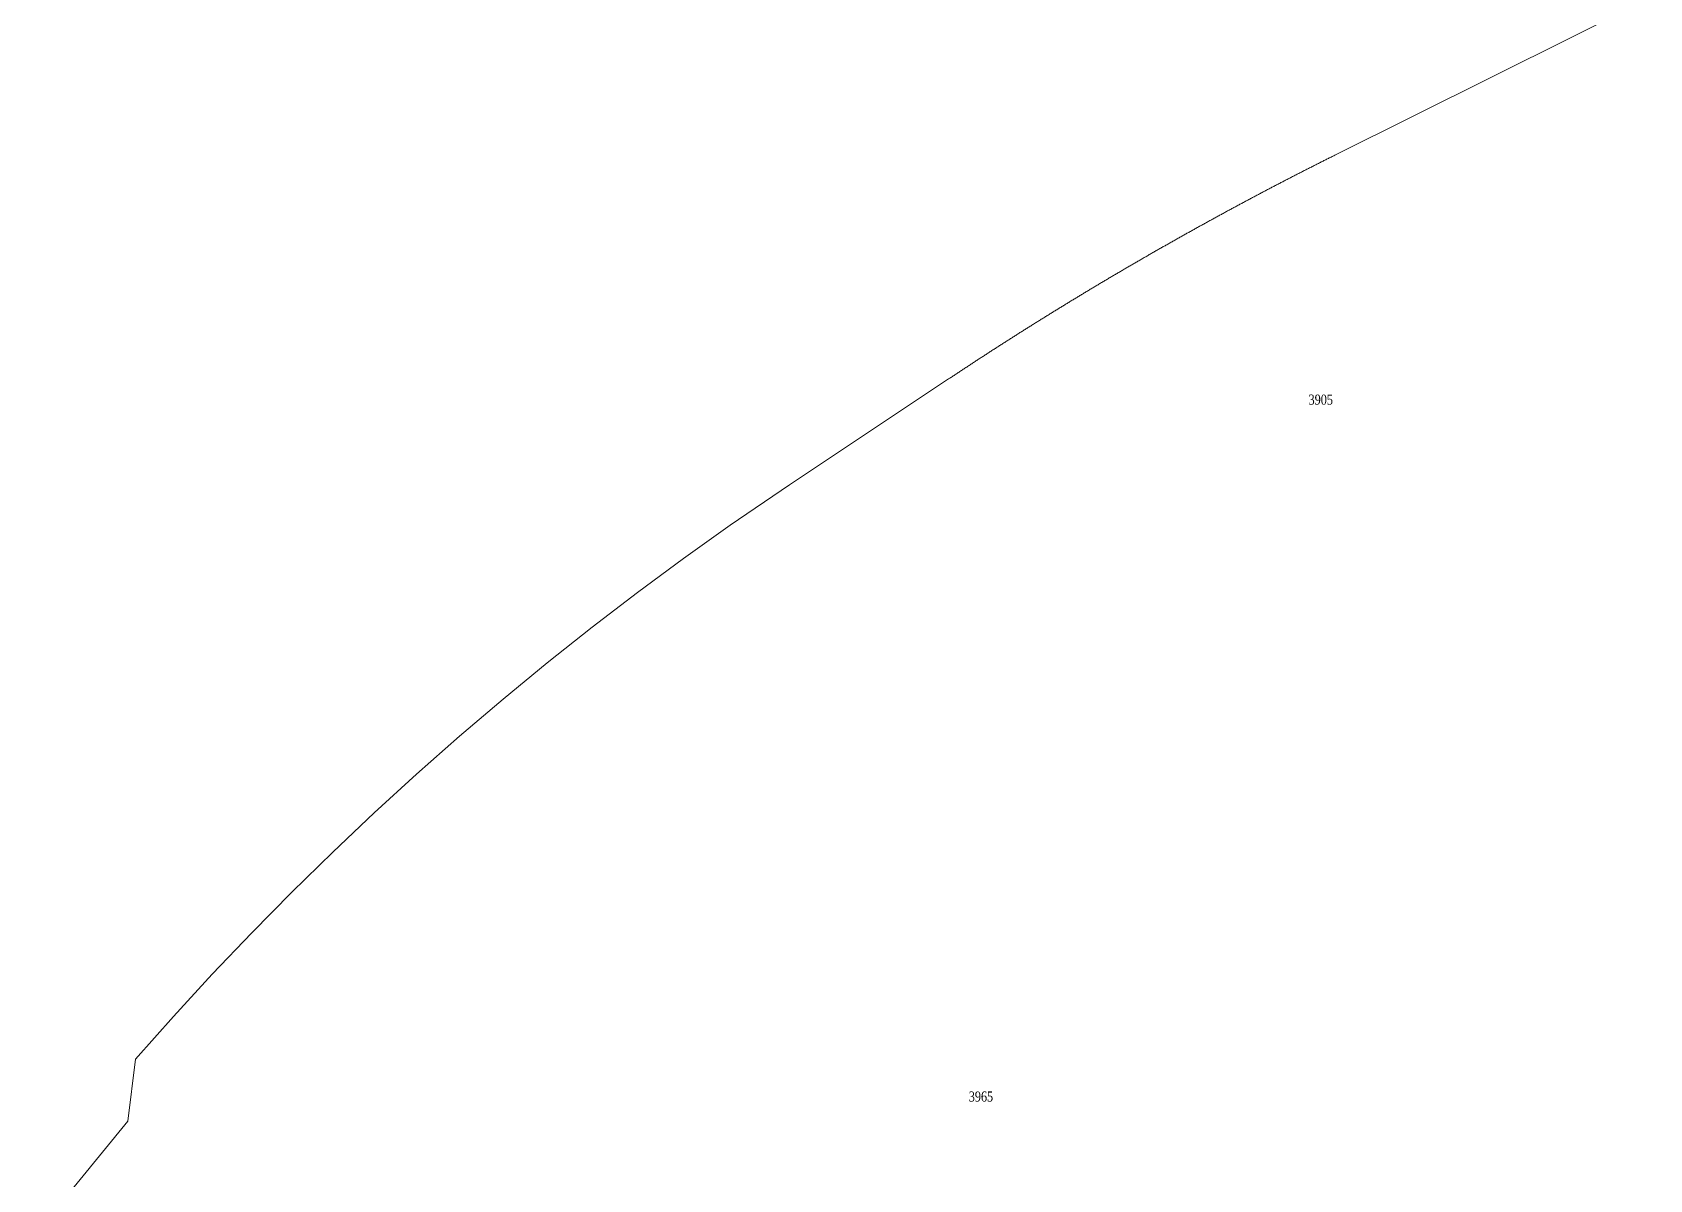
# Model space of a CAD drawing. Header units: feet. Extents: x 2819410 to 2831754, y 974571 to 993150.
# Drawn here: x 2827725 to 2828528, y 990728 to 991298 of the extents above; entities that cross this region are included whole.
import ezdxf
from ezdxf.enums import TextEntityAlignment as Align

# ---------------------------------------------------------------- set-up
doc = ezdxf.new("R2010")
doc.units = ezdxf.units.FT
doc.header["$LTSCALE"] = 0.015
doc.header["$MEASUREMENT"] = 0
doc.layers.add('ADDRESSES', color=7, linetype='Continuous')
doc.layers.add('Dakota County Parcels', color=7, linetype='Continuous', lineweight=5)
doc.styles.add('SIMPLEX', font='times.ttf', dxfattribs={"width": 0.8})

# ---------------------------------------------------------------- blocks, each defined once
blk = doc.blocks.new('ACMAP_ANN_TEMPLATE_AddressEagan')
at = {"layer": 'ADDRESSES', "style": 'SIMPLEX', "width": 0.8}
blk.add_attdef('ADDRESS', text='', height=5, dxfattribs=at).set_placement((0, 0), align=Align.CENTER)

msp = doc.modelspace()

# ---------------------------------------------------------------- linework, layer by layer
at = {"layer": 'Dakota County Parcels', "lineweight": 5}
for p, q in [((2828528.24, 991314.68), (2828372.3, 991236.96)), ((2828366.05, 991233.83), (2828365.6, 991233.6)), ((2828366.49, 991234.05), (2828366.05, 991233.83)), ((2828366.94, 991234.28), (2828366.49, 991234.05)), ((2828367.39, 991234.5), (2828366.94, 991234.28)), ((2828367.83, 991234.73), (2828367.39, 991234.5)), ((2828368.28, 991234.95), (2828367.83, 991234.73)), ((2828368.73, 991235.17), (2828368.28, 991234.95)), ((2828369.17, 991235.4), (2828368.73, 991235.17)), ((2828369.62, 991235.62), (2828369.17, 991235.4)), ((2828370.07, 991235.84), (2828369.62, 991235.62)), ((2828370.51, 991236.07), (2828370.07, 991235.84)), ((2828370.96, 991236.29), (2828370.51, 991236.07)), ((2828371.41, 991236.52), (2828370.96, 991236.29)), ((2828371.86, 991236.74), (2828371.41, 991236.52)), ((2828372.3, 991236.96), (2828371.86, 991236.74)), ((2828350.45, 991225.88), (2828350.01, 991225.65)), ((2828350.9, 991226.11), (2828350.45, 991225.88)), ((2828351.34, 991226.34), (2828350.9, 991226.11)), ((2828351.79, 991226.57), (2828351.34, 991226.34)), ((2828352.23, 991226.8), (2828351.79, 991226.57)), ((2828352.68, 991227.03), (2828352.23, 991226.8)), ((2828353.12, 991227.26), (2828352.68, 991227.03)), ((2828353.57, 991227.48), (2828353.12, 991227.26)), ((2828354.01, 991227.71), (2828353.57, 991227.48)), ((2828354.46, 991227.94), (2828354.01, 991227.71)), ((2828354.9, 991228.17), (2828354.46, 991227.94)), ((2828355.35, 991228.4), (2828354.9, 991228.17)), ((2828355.79, 991228.62), (2828355.35, 991228.4)), ((2828356.24, 991228.85), (2828355.79, 991228.62)), ((2828356.68, 991229.08), (2828356.24, 991228.85)), ((2828357.13, 991229.31), (2828356.68, 991229.08)), ((2828357.57, 991229.53), (2828357.13, 991229.31)), ((2828358.02, 991229.76), (2828357.57, 991229.53)), ((2828358.46, 991229.99), (2828358.02, 991229.76)), ((2828358.91, 991230.21), (2828358.46, 991229.99)), ((2828359.35, 991230.44), (2828358.91, 991230.21)), ((2828359.8, 991230.67), (2828359.35, 991230.44)), ((2828360.25, 991230.89), (2828359.8, 991230.67)), ((2828360.69, 991231.12), (2828360.25, 991230.89)), ((2828361.14, 991231.35), (2828360.69, 991231.12)), ((2828361.58, 991231.57), (2828361.14, 991231.35)), ((2828362.03, 991231.8), (2828361.58, 991231.57)), ((2828362.48, 991232.02), (2828362.03, 991231.8)), ((2828362.92, 991232.25), (2828362.48, 991232.02)), ((2828363.37, 991232.48), (2828362.92, 991232.25)), ((2828363.81, 991232.7), (2828363.37, 991232.48)), ((2828364.26, 991232.93), (2828363.81, 991232.7)), ((2828364.71, 991233.15), (2828364.26, 991232.93)), ((2828365.15, 991233.38), (2828364.71, 991233.15)), ((2828365.6, 991233.6), (2828365.15, 991233.38)), ((2828334.94, 991217.79), (2828334.5, 991217.55)), ((2828335.38, 991218.02), (2828334.94, 991217.79)), ((2828335.83, 991218.25), (2828335.38, 991218.02)), ((2828336.27, 991218.49), (2828335.83, 991218.25)), ((2828336.71, 991218.72), (2828336.27, 991218.49)), ((2828337.15, 991218.95), (2828336.71, 991218.72)), ((2828337.6, 991219.18), (2828337.15, 991218.95)), ((2828338.04, 991219.42), (2828337.6, 991219.18)), ((2828338.48, 991219.65), (2828338.04, 991219.42)), ((2828338.92, 991219.88), (2828338.48, 991219.65)), ((2828339.37, 991220.11), (2828338.92, 991219.88)), ((2828339.81, 991220.35), (2828339.37, 991220.11)), ((2828340.25, 991220.58), (2828339.81, 991220.35)), ((2828340.69, 991220.81), (2828340.25, 991220.58)), ((2828341.14, 991221.04), (2828340.69, 991220.81)), ((2828341.58, 991221.27), (2828341.14, 991221.04)), ((2828342.02, 991221.51), (2828341.58, 991221.27)), ((2828342.47, 991221.74), (2828342.02, 991221.51)), ((2828342.91, 991221.97), (2828342.47, 991221.74)), ((2828343.35, 991222.2), (2828342.91, 991221.97)), ((2828343.8, 991222.43), (2828343.35, 991222.2)), ((2828344.24, 991222.66), (2828343.8, 991222.43)), ((2828344.68, 991222.89), (2828344.24, 991222.66)), ((2828345.13, 991223.12), (2828344.68, 991222.89)), ((2828345.57, 991223.35), (2828345.13, 991223.12)), ((2828346.01, 991223.59), (2828345.57, 991223.35)), ((2828346.46, 991223.82), (2828346.01, 991223.59)), ((2828346.9, 991224.05), (2828346.46, 991223.82)), ((2828347.35, 991224.28), (2828346.9, 991224.05)), ((2828347.79, 991224.51), (2828347.35, 991224.28)), ((2828348.23, 991224.74), (2828347.79, 991224.51)), ((2828348.68, 991224.97), (2828348.23, 991224.74)), ((2828349.12, 991225.19), (2828348.68, 991224.97)), ((2828349.57, 991225.42), (2828349.12, 991225.19)), ((2828350.01, 991225.65), (2828349.57, 991225.42)), ((2828319.95, 991209.77), (2828319.51, 991209.54)), ((2828320.39, 991210.01), (2828319.95, 991209.77)), ((2828320.83, 991210.25), (2828320.39, 991210.01)), ((2828321.27, 991210.49), (2828320.83, 991210.25)), ((2828321.71, 991210.72), (2828321.27, 991210.49)), ((2828322.15, 991210.96), (2828321.71, 991210.72)), ((2828322.59, 991211.2), (2828322.15, 991210.96)), ((2828323.03, 991211.44), (2828322.59, 991211.2)), ((2828323.47, 991211.67), (2828323.03, 991211.44)), ((2828323.91, 991211.91), (2828323.47, 991211.67)), ((2828324.35, 991212.15), (2828323.91, 991211.91)), ((2828324.79, 991212.38), (2828324.35, 991212.15)), ((2828325.23, 991212.62), (2828324.79, 991212.38)), ((2828325.67, 991212.85), (2828325.23, 991212.62)), ((2828326.11, 991213.09), (2828325.67, 991212.85)), ((2828326.56, 991213.33), (2828326.11, 991213.09)), ((2828327, 991213.56), (2828326.56, 991213.33)), ((2828327.44, 991213.8), (2828327, 991213.56)), ((2828327.88, 991214.03), (2828327.44, 991213.8)), ((2828328.32, 991214.27), (2828327.88, 991214.03)), ((2828328.76, 991214.5), (2828328.32, 991214.27)), ((2828329.2, 991214.74), (2828328.76, 991214.5)), ((2828329.64, 991214.97), (2828329.2, 991214.74)), ((2828330.08, 991215.21), (2828329.64, 991214.97)), ((2828330.53, 991215.44), (2828330.08, 991215.21)), ((2828330.97, 991215.68), (2828330.53, 991215.44)), ((2828331.41, 991215.91), (2828330.97, 991215.68)), ((2828331.85, 991216.15), (2828331.41, 991215.91)), ((2828332.29, 991216.38), (2828331.85, 991216.15)), ((2828332.73, 991216.62), (2828332.29, 991216.38)), ((2828333.17, 991216.85), (2828332.73, 991216.62)), ((2828333.62, 991217.08), (2828333.17, 991216.85)), ((2828334.06, 991217.32), (2828333.62, 991217.08)), ((2828334.5, 991217.55), (2828334.06, 991217.32)), ((2828305.47, 991201.86), (2828305.04, 991201.62)), ((2828305.91, 991202.1), (2828305.47, 991201.86)), ((2828306.35, 991202.35), (2828305.91, 991202.1)), ((2828306.79, 991202.59), (2828306.35, 991202.35)), ((2828307.22, 991202.83), (2828306.79, 991202.59)), ((2828307.66, 991203.07), (2828307.22, 991202.83)), ((2828308.1, 991203.31), (2828307.66, 991203.07)), ((2828308.54, 991203.55), (2828308.1, 991203.31)), ((2828308.98, 991203.79), (2828308.54, 991203.55)), ((2828309.41, 991204.03), (2828308.98, 991203.79)), ((2828309.85, 991204.27), (2828309.41, 991204.03)), ((2828310.29, 991204.51), (2828309.85, 991204.27)), ((2828310.73, 991204.75), (2828310.29, 991204.51)), ((2828311.17, 991205), (2828310.73, 991204.75)), ((2828311.61, 991205.24), (2828311.17, 991205)), ((2828312.05, 991205.48), (2828311.61, 991205.24)), ((2828312.48, 991205.72), (2828312.05, 991205.48)), ((2828312.92, 991205.95), (2828312.48, 991205.72)), ((2828313.36, 991206.19), (2828312.92, 991205.95)), ((2828313.8, 991206.43), (2828313.36, 991206.19)), ((2828314.24, 991206.67), (2828313.8, 991206.43)), ((2828314.68, 991206.91), (2828314.24, 991206.67)), ((2828315.12, 991207.15), (2828314.68, 991206.91)), ((2828315.56, 991207.39), (2828315.12, 991207.15)), ((2828316, 991207.63), (2828315.56, 991207.39)), ((2828316.43, 991207.87), (2828316, 991207.63)), ((2828316.87, 991208.11), (2828316.43, 991207.87)), ((2828317.31, 991208.35), (2828316.87, 991208.11)), ((2828317.75, 991208.58), (2828317.31, 991208.35)), ((2828318.19, 991208.82), (2828317.75, 991208.58)), ((2828318.63, 991209.06), (2828318.19, 991208.82)), ((2828319.07, 991209.3), (2828318.63, 991209.06)), ((2828319.51, 991209.54), (2828319.07, 991209.3)), ((2828291.07, 991193.82), (2828290.64, 991193.57)), ((2828291.51, 991194.06), (2828291.07, 991193.82)), ((2828291.94, 991194.31), (2828291.51, 991194.06)), ((2828292.38, 991194.55), (2828291.94, 991194.31)), ((2828292.81, 991194.8), (2828292.38, 991194.55)), ((2828293.25, 991195.04), (2828292.81, 991194.8)), ((2828293.68, 991195.29), (2828293.25, 991195.04)), ((2828294.12, 991195.53), (2828293.68, 991195.29)), ((2828294.56, 991195.78), (2828294.12, 991195.53)), ((2828294.99, 991196.02), (2828294.56, 991195.78)), ((2828295.43, 991196.27), (2828294.99, 991196.02)), ((2828295.86, 991196.51), (2828295.43, 991196.27)), ((2828296.3, 991196.76), (2828295.86, 991196.51)), ((2828296.74, 991197), (2828296.3, 991196.76)), ((2828297.17, 991197.25), (2828296.74, 991197)), ((2828297.61, 991197.49), (2828297.17, 991197.25)), ((2828298.04, 991197.73), (2828297.61, 991197.49)), ((2828298.48, 991197.98), (2828298.04, 991197.73)), ((2828298.92, 991198.22), (2828298.48, 991197.98)), ((2828299.35, 991198.46), (2828298.92, 991198.22)), ((2828299.79, 991198.71), (2828299.35, 991198.46)), ((2828300.23, 991198.95), (2828299.79, 991198.71)), ((2828300.66, 991199.19), (2828300.23, 991198.95)), ((2828301.1, 991199.44), (2828300.66, 991199.19)), ((2828301.54, 991199.68), (2828301.1, 991199.44)), ((2828301.98, 991199.92), (2828301.54, 991199.68)), ((2828302.41, 991200.17), (2828301.98, 991199.92)), ((2828302.85, 991200.41), (2828302.41, 991200.17)), ((2828303.29, 991200.65), (2828302.85, 991200.41)), ((2828303.72, 991200.89), (2828303.29, 991200.65)), ((2828304.16, 991201.14), (2828303.72, 991200.89)), ((2828304.6, 991201.38), (2828304.16, 991201.14)), ((2828305.04, 991201.62), (2828304.6, 991201.38)), ((2828276.74, 991185.64), (2828276.31, 991185.39)), ((2828277.18, 991185.89), (2828276.74, 991185.64)), ((2828277.61, 991186.14), (2828277.18, 991185.89)), ((2828278.04, 991186.38), (2828277.61, 991186.14)), ((2828278.48, 991186.63), (2828278.04, 991186.38)), ((2828278.91, 991186.88), (2828278.48, 991186.63)), ((2828279.34, 991187.13), (2828278.91, 991186.88)), ((2828279.78, 991187.38), (2828279.34, 991187.13)), ((2828280.21, 991187.63), (2828279.78, 991187.38)), ((2828280.64, 991187.88), (2828280.21, 991187.63)), ((2828281.08, 991188.13), (2828280.64, 991187.88)), ((2828281.51, 991188.38), (2828281.08, 991188.13)), ((2828281.94, 991188.63), (2828281.51, 991188.38)), ((2828282.38, 991188.87), (2828281.94, 991188.63)), ((2828282.81, 991189.12), (2828282.38, 991188.87)), ((2828283.25, 991189.37), (2828282.81, 991189.12)), ((2828283.68, 991189.62), (2828283.25, 991189.37)), ((2828284.11, 991189.87), (2828283.68, 991189.62)), ((2828284.55, 991190.11), (2828284.11, 991189.87)), ((2828284.98, 991190.36), (2828284.55, 991190.11)), ((2828285.42, 991190.61), (2828284.98, 991190.36)), ((2828285.85, 991190.86), (2828285.42, 991190.61)), ((2828286.29, 991191.1), (2828285.85, 991190.86)), ((2828286.72, 991191.35), (2828286.29, 991191.1)), ((2828287.16, 991191.6), (2828286.72, 991191.35)), ((2828287.59, 991191.84), (2828287.16, 991191.6)), ((2828288.03, 991192.09), (2828287.59, 991191.84)), ((2828288.46, 991192.34), (2828288.03, 991192.09)), ((2828288.9, 991192.58), (2828288.46, 991192.34)), ((2828289.33, 991192.83), (2828288.9, 991192.58)), ((2828289.77, 991193.08), (2828289.33, 991192.83)), ((2828290.2, 991193.32), (2828289.77, 991193.08)), ((2828290.64, 991193.57), (2828290.2, 991193.32)), ((2828262.92, 991177.58), (2828262.49, 991177.32)), ((2828263.35, 991177.83), (2828262.92, 991177.58)), ((2828263.78, 991178.08), (2828263.35, 991177.83)), ((2828264.22, 991178.34), (2828263.78, 991178.08)), ((2828264.65, 991178.59), (2828264.22, 991178.34)), ((2828265.08, 991178.84), (2828264.65, 991178.59)), ((2828265.51, 991179.1), (2828265.08, 991178.84)), ((2828265.94, 991179.35), (2828265.51, 991179.1)), ((2828266.37, 991179.6), (2828265.94, 991179.35)), ((2828266.8, 991179.86), (2828266.37, 991179.6)), ((2828267.23, 991180.11), (2828266.8, 991179.86)), ((2828267.67, 991180.36), (2828267.23, 991180.11)), ((2828268.1, 991180.61), (2828267.67, 991180.36)), ((2828268.53, 991180.87), (2828268.1, 991180.61)), ((2828268.96, 991181.12), (2828268.53, 991180.87)), ((2828269.39, 991181.37), (2828268.96, 991181.12)), ((2828269.82, 991181.62), (2828269.39, 991181.37)), ((2828270.26, 991181.87), (2828269.82, 991181.62)), ((2828270.69, 991182.13), (2828270.26, 991181.87)), ((2828271.12, 991182.38), (2828270.69, 991182.13)), ((2828271.55, 991182.63), (2828271.12, 991182.38)), ((2828271.98, 991182.88), (2828271.55, 991182.63)), ((2828272.42, 991183.13), (2828271.98, 991182.88)), ((2828272.85, 991183.38), (2828272.42, 991183.13)), ((2828273.28, 991183.63), (2828272.85, 991183.38)), ((2828273.71, 991183.88), (2828273.28, 991183.63)), ((2828274.15, 991184.13), (2828273.71, 991183.88)), ((2828274.58, 991184.38), (2828274.15, 991184.13)), ((2828275.01, 991184.64), (2828274.58, 991184.38)), ((2828275.44, 991184.89), (2828275.01, 991184.64)), ((2828275.88, 991185.14), (2828275.44, 991184.89)), ((2828276.31, 991185.39), (2828275.88, 991185.14)), ((2828249.6, 991169.65), (2828249.18, 991169.39)), ((2828250.03, 991169.91), (2828249.6, 991169.65)), ((2828250.46, 991170.17), (2828250.03, 991169.91)), ((2828250.89, 991170.42), (2828250.46, 991170.17)), ((2828251.32, 991170.68), (2828250.89, 991170.42)), ((2828251.75, 991170.94), (2828251.32, 991170.68)), ((2828252.18, 991171.19), (2828251.75, 991170.94)), ((2828252.61, 991171.45), (2828252.18, 991171.19)), ((2828253.03, 991171.71), (2828252.61, 991171.45)), ((2828253.46, 991171.96), (2828253.03, 991171.71)), ((2828253.89, 991172.22), (2828253.46, 991171.96)), ((2828254.32, 991172.48), (2828253.89, 991172.22)), ((2828254.75, 991172.73), (2828254.32, 991172.48)), ((2828255.18, 991172.99), (2828254.75, 991172.73)), ((2828255.61, 991173.25), (2828255.18, 991172.99)), ((2828256.04, 991173.5), (2828255.61, 991173.25)), ((2828256.47, 991173.76), (2828256.04, 991173.5)), ((2828256.9, 991174.01), (2828256.47, 991173.76)), ((2828257.33, 991174.27), (2828256.9, 991174.01)), ((2828257.76, 991174.52), (2828257.33, 991174.27)), ((2828258.19, 991174.78), (2828257.76, 991174.52)), ((2828258.62, 991175.03), (2828258.19, 991174.78)), ((2828259.05, 991175.29), (2828258.62, 991175.03)), ((2828259.48, 991175.54), (2828259.05, 991175.29)), ((2828259.91, 991175.8), (2828259.48, 991175.54)), ((2828260.34, 991176.05), (2828259.91, 991175.8)), ((2828260.77, 991176.31), (2828260.34, 991176.05)), ((2828261.2, 991176.56), (2828260.77, 991176.31)), ((2828261.63, 991176.82), (2828261.2, 991176.56)), ((2828262.06, 991177.07), (2828261.63, 991176.82)), ((2828262.49, 991177.32), (2828262.06, 991177.07)), ((2828236.35, 991161.61), (2828235.93, 991161.35)), ((2828236.78, 991161.87), (2828236.35, 991161.61)), ((2828237.21, 991162.13), (2828236.78, 991161.87)), ((2828237.63, 991162.39), (2828237.21, 991162.13)), ((2828238.06, 991162.66), (2828237.63, 991162.39)), ((2828238.49, 991162.92), (2828238.06, 991162.66)), ((2828238.91, 991163.18), (2828238.49, 991162.92)), ((2828239.34, 991163.44), (2828238.91, 991163.18)), ((2828239.77, 991163.7), (2828239.34, 991163.44)), ((2828240.19, 991163.96), (2828239.77, 991163.7)), ((2828240.62, 991164.22), (2828240.19, 991163.96)), ((2828241.05, 991164.48), (2828240.62, 991164.22)), ((2828241.47, 991164.74), (2828241.05, 991164.48)), ((2828241.9, 991165), (2828241.47, 991164.74)), ((2828242.33, 991165.26), (2828241.9, 991165)), ((2828242.76, 991165.52), (2828242.33, 991165.26)), ((2828243.18, 991165.78), (2828242.76, 991165.52)), ((2828243.61, 991166.03), (2828243.18, 991165.78)), ((2828244.04, 991166.29), (2828243.61, 991166.03)), ((2828244.47, 991166.55), (2828244.04, 991166.29)), ((2828244.89, 991166.81), (2828244.47, 991166.55)), ((2828245.32, 991167.07), (2828244.89, 991166.81)), ((2828245.75, 991167.33), (2828245.32, 991167.07)), ((2828246.18, 991167.59), (2828245.75, 991167.33)), ((2828246.61, 991167.85), (2828246.18, 991167.59)), ((2828247.03, 991168.1), (2828246.61, 991167.85)), ((2828247.46, 991168.36), (2828247.03, 991168.1)), ((2828247.89, 991168.62), (2828247.46, 991168.36)), ((2828248.32, 991168.88), (2828247.89, 991168.62)), ((2828248.75, 991169.14), (2828248.32, 991168.88)), ((2828249.18, 991169.39), (2828248.75, 991169.14)), ((2828223.6, 991153.72), (2828223.18, 991153.46)), ((2828224.02, 991153.98), (2828223.6, 991153.72)), ((2828224.45, 991154.25), (2828224.02, 991153.98)), ((2828224.87, 991154.51), (2828224.45, 991154.25)), ((2828225.3, 991154.78), (2828224.87, 991154.51)), ((2828225.72, 991155.04), (2828225.3, 991154.78)), ((2828226.15, 991155.31), (2828225.72, 991155.04)), ((2828226.57, 991155.57), (2828226.15, 991155.31)), ((2828226.99, 991155.83), (2828226.57, 991155.57)), ((2828227.42, 991156.1), (2828226.99, 991155.83)), ((2828227.84, 991156.36), (2828227.42, 991156.1)), ((2828228.27, 991156.63), (2828227.84, 991156.36)), ((2828228.69, 991156.89), (2828228.27, 991156.63)), ((2828229.12, 991157.15), (2828228.69, 991156.89)), ((2828229.54, 991157.42), (2828229.12, 991157.15)), ((2828229.97, 991157.68), (2828229.54, 991157.42)), ((2828230.39, 991157.94), (2828229.97, 991157.68)), ((2828230.82, 991158.2), (2828230.39, 991157.94)), ((2828231.24, 991158.47), (2828230.82, 991158.2)), ((2828231.67, 991158.73), (2828231.24, 991158.47)), ((2828232.1, 991158.99), (2828231.67, 991158.73)), ((2828232.52, 991159.26), (2828232.1, 991158.99)), ((2828232.95, 991159.52), (2828232.52, 991159.26)), ((2828233.37, 991159.78), (2828232.95, 991159.52)), ((2828233.8, 991160.04), (2828233.37, 991159.78)), ((2828234.22, 991160.3), (2828233.8, 991160.04)), ((2828234.65, 991160.57), (2828234.22, 991160.3)), ((2828235.08, 991160.83), (2828234.65, 991160.57)), ((2828235.5, 991161.09), (2828235.08, 991160.83)), ((2828235.93, 991161.35), (2828235.5, 991161.09)), ((2828210.49, 991145.45), (2828210.07, 991145.18)), ((2828210.91, 991145.72), (2828210.49, 991145.45)), ((2828211.33, 991145.99), (2828210.91, 991145.72)), ((2828211.76, 991146.26), (2828211.33, 991145.99)), ((2828212.18, 991146.53), (2828211.76, 991146.26)), ((2828212.6, 991146.79), (2828212.18, 991146.53)), ((2828213.02, 991147.06), (2828212.6, 991146.79)), ((2828213.44, 991147.33), (2828213.02, 991147.06)), ((2828213.87, 991147.6), (2828213.44, 991147.33)), ((2828214.29, 991147.87), (2828213.87, 991147.6)), ((2828214.71, 991148.13), (2828214.29, 991147.87)), ((2828215.13, 991148.4), (2828214.71, 991148.13)), ((2828215.56, 991148.67), (2828215.13, 991148.4)), ((2828215.98, 991148.93), (2828215.56, 991148.67)), ((2828216.4, 991149.2), (2828215.98, 991148.93)), ((2828216.82, 991149.47), (2828216.4, 991149.2)), ((2828217.25, 991149.73), (2828216.82, 991149.47)), ((2828217.67, 991150), (2828217.25, 991149.73)), ((2828218.09, 991150.27), (2828217.67, 991150)), ((2828218.52, 991150.53), (2828218.09, 991150.27)), ((2828218.94, 991150.8), (2828218.52, 991150.53)), ((2828219.36, 991151.07), (2828218.94, 991150.8)), ((2828219.79, 991151.33), (2828219.36, 991151.07)), ((2828220.21, 991151.6), (2828219.79, 991151.33)), ((2828220.63, 991151.86), (2828220.21, 991151.6)), ((2828221.06, 991152.13), (2828220.63, 991151.86)), ((2828221.48, 991152.39), (2828221.06, 991152.13)), ((2828221.9, 991152.66), (2828221.48, 991152.39)), ((2828222.33, 991152.93), (2828221.9, 991152.66)), ((2828222.75, 991153.19), (2828222.33, 991152.93)), ((2828223.18, 991153.46), (2828222.75, 991153.19)), ((2828198.29, 991137.62), (2828197.87, 991137.34)), ((2828198.71, 991137.89), (2828198.29, 991137.62)), ((2828199.13, 991138.16), (2828198.71, 991137.89)), ((2828199.55, 991138.43), (2828199.13, 991138.16)), ((2828199.97, 991138.7), (2828199.55, 991138.43)), ((2828200.39, 991138.97), (2828199.97, 991138.7)), ((2828200.81, 991139.25), (2828200.39, 991138.97)), ((2828201.23, 991139.52), (2828200.81, 991139.25)), ((2828201.65, 991139.79), (2828201.23, 991139.52)), ((2828202.07, 991140.06), (2828201.65, 991139.79)), ((2828202.49, 991140.33), (2828202.07, 991140.06)), ((2828202.91, 991140.6), (2828202.49, 991140.33)), ((2828203.33, 991140.87), (2828202.91, 991140.6)), ((2828203.75, 991141.14), (2828203.33, 991140.87)), ((2828204.17, 991141.41), (2828203.75, 991141.14)), ((2828204.59, 991141.68), (2828204.17, 991141.41)), ((2828205.01, 991141.95), (2828204.59, 991141.68)), ((2828205.44, 991142.22), (2828205.01, 991141.95)), ((2828205.86, 991142.49), (2828205.44, 991142.22)), ((2828206.28, 991142.76), (2828205.86, 991142.49)), ((2828206.7, 991143.03), (2828206.28, 991142.76)), ((2828207.12, 991143.3), (2828206.7, 991143.03)), ((2828207.54, 991143.57), (2828207.12, 991143.3)), ((2828207.96, 991143.84), (2828207.54, 991143.57)), ((2828208.38, 991144.11), (2828207.96, 991143.84)), ((2828208.8, 991144.38), (2828208.38, 991144.11)), ((2828209.23, 991144.65), (2828208.8, 991144.38)), ((2828209.65, 991144.92), (2828209.23, 991144.65)), ((2828210.07, 991145.18), (2828209.65, 991144.92)), ((2828185.74, 991129.41), (2828185.32, 991129.13)), ((2828186.16, 991129.68), (2828185.74, 991129.41)), ((2828186.58, 991129.96), (2828186.16, 991129.68)), ((2828186.99, 991130.23), (2828186.58, 991129.96)), ((2828187.41, 991130.51), (2828186.99, 991130.23)), ((2828187.83, 991130.78), (2828187.41, 991130.51)), ((2828188.25, 991131.06), (2828187.83, 991130.78)), ((2828188.66, 991131.33), (2828188.25, 991131.06)), ((2828189.08, 991131.61), (2828188.66, 991131.33)), ((2828189.5, 991131.88), (2828189.08, 991131.61)), ((2828189.92, 991132.15), (2828189.5, 991131.88)), ((2828190.34, 991132.43), (2828189.92, 991132.15)), ((2828190.75, 991132.7), (2828190.34, 991132.43)), ((2828191.17, 991132.98), (2828190.75, 991132.7)), ((2828191.59, 991133.25), (2828191.17, 991132.98)), ((2828192.01, 991133.52), (2828191.59, 991133.25)), ((2828192.43, 991133.8), (2828192.01, 991133.52)), ((2828192.84, 991134.07), (2828192.43, 991133.8)), ((2828193.26, 991134.34), (2828192.84, 991134.07)), ((2828193.68, 991134.62), (2828193.26, 991134.34)), ((2828194.1, 991134.89), (2828193.68, 991134.62)), ((2828194.52, 991135.16), (2828194.1, 991134.89)), ((2828194.94, 991135.44), (2828194.52, 991135.16)), ((2828195.36, 991135.71), (2828194.94, 991135.44)), ((2828195.78, 991135.98), (2828195.36, 991135.71)), ((2828196.2, 991136.26), (2828195.78, 991135.98)), ((2828196.61, 991136.53), (2828196.2, 991136.26)), ((2828197.03, 991136.8), (2828196.61, 991136.53)), ((2828197.45, 991137.07), (2828197.03, 991136.8)), ((2828197.87, 991137.34), (2828197.45, 991137.07)), ((2828180.12, 991125.68), (2828101.1, 991073.07)), ((2828180.74, 991126.09), (2828180.12, 991125.68)), ((2828181.16, 991126.37), (2828180.74, 991126.09)), ((2828181.57, 991126.64), (2828181.16, 991126.37)), ((2828181.99, 991126.92), (2828181.57, 991126.64)), ((2828182.41, 991127.2), (2828181.99, 991126.92)), ((2828182.82, 991127.47), (2828182.41, 991127.2)), ((2828183.24, 991127.75), (2828182.82, 991127.47)), ((2828183.66, 991128.03), (2828183.24, 991127.75)), ((2828184.07, 991128.3), (2828183.66, 991128.03)), ((2828184.49, 991128.58), (2828184.07, 991128.3)), ((2828184.91, 991128.85), (2828184.49, 991128.58)), ((2828185.32, 991129.13), (2828184.91, 991128.85)), ((2828071.7, 991053.03), (2828101.1, 991073.07)), ((2828048.54, 991036.57), (2828071.7, 991053.03)), ((2828025.67, 991019.7), (2828048.54, 991036.57)), ((2828003.09, 991002.44), (2828025.67, 991019.7)), ((2827980.83, 990984.79), (2828003.09, 991002.44)), ((2827958.87, 990966.75), (2827980.83, 990984.79)), ((2827937.23, 990948.33), (2827958.87, 990966.75)), ((2827915.92, 990929.54), (2827937.23, 990948.33)), ((2827894.93, 990910.37), (2827915.92, 990929.54)), ((2827874.29, 990890.85), (2827894.93, 990910.37)), ((2827853.99, 990870.96), (2827874.29, 990890.85)), ((2827834.04, 990850.73), (2827853.99, 990870.96)), ((2827814.44, 990830.15), (2827834.04, 990850.73)), ((2827795.21, 990809.23), (2827814.44, 990830.15)), ((2827776.35, 990787.98), (2827795.21, 990809.23)), ((2827776.35, 990787.98), (2827772.57, 990757.26)), ((2827725.11, 990699.29), (2827772.57, 990757.26))]:
    msp.add_line(p, q, dxfattribs=at)

# ---------------------------------------------------------------- block references
at = {"layer": 'ADDRESSES', "lineweight": 5}
for p, values in [((2828364.92, 991112.93), {'ADDRESS': '3905'}), ((2828196.17, 990766.98), {'ADDRESS': '3965'})]:
    msp.add_blockref('ACMAP_ANN_TEMPLATE_AddressEagan', p, dxfattribs=at).add_auto_attribs(values)

doc.saveas('drawing.dxf')
